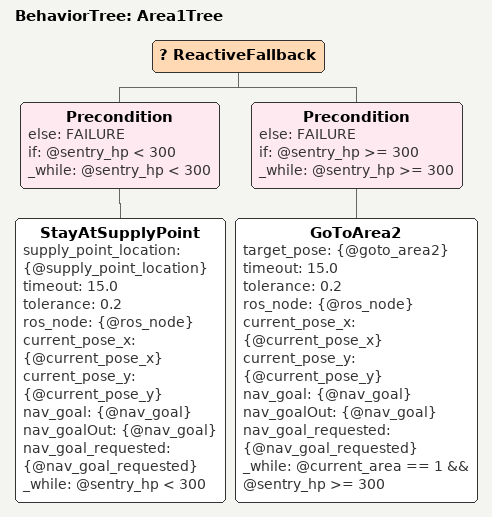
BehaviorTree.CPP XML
<?xml version="1.0" encoding="UTF-8"?>
<root BTCPP_format="4">
  <BehaviorTree ID="Area1Tree">
    <ReactiveFallback>
      <Precondition else="FAILURE"
                    if="@sentry_hp &lt; 300"
                    _while="@sentry_hp &lt; 300">
        <StayAtSupplyPoint supply_point_location="{@supply_point_location}"
                           timeout="15.0"
                           tolerance="0.2"
                           ros_node="{@ros_node}"
                           current_pose_x="{@current_pose_x}"
                           current_pose_y="{@current_pose_y}"
                           nav_goal="{@nav_goal}"
                           nav_goalOut="{@nav_goal}"
                           nav_goal_requested="{@nav_goal_requested}"
                           _while="@sentry_hp &lt; 300"/>
      </Precondition>
      <Precondition else="FAILURE"
                    if="@sentry_hp &gt;= 300"
                    _while="@sentry_hp &gt;= 300">
        <GoToArea2 target_pose="{@goto_area2}"
                   timeout="15.0"
                   tolerance="0.2"
                   ros_node="{@ros_node}"
                   current_pose_x="{@current_pose_x}"
                   current_pose_y="{@current_pose_y}"
                   nav_goal="{@nav_goal}"
                   nav_goalOut="{@nav_goal}"
                   nav_goal_requested="{@nav_goal_requested}"
                   _while="@current_area == 1 &amp;&amp; @sentry_hp &gt;= 300"/>
      </Precondition>
    </ReactiveFallback>
  </BehaviorTree>

</root>
